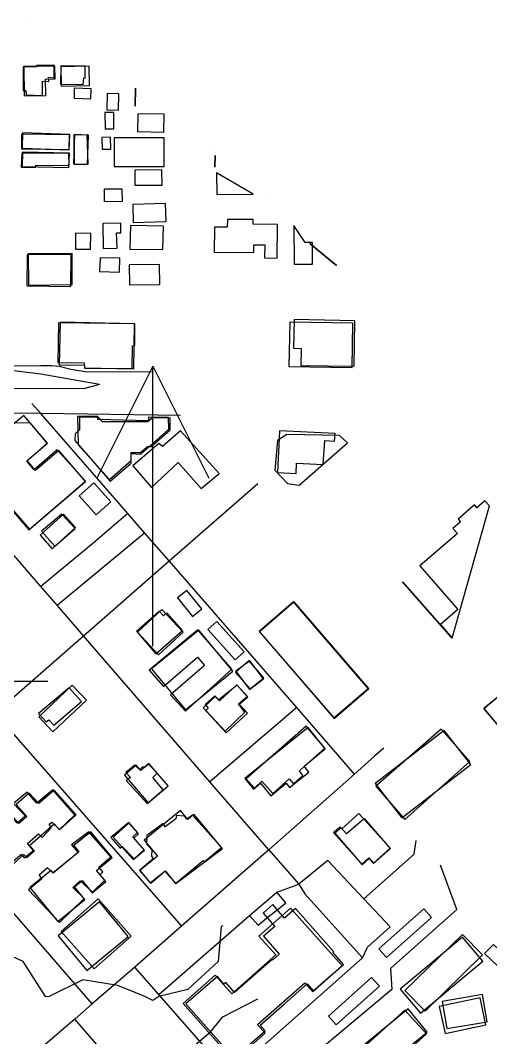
# Model space of a CAD drawing. Header units: metres. Extents: x 5999505 to 6749006, y 1851910 to 2460485.
# Drawn here: x 6332729 to 6333536, y 2153543 to 2155286 of the extents above; entities that cross this region are included whole.
import ezdxf

# ---------------------------------------------------------------- set-up
doc = ezdxf.new("R2010")
doc.units = ezdxf.units.M
for name, color, linetype in [('BUILDINGS', 9, 'Continuous'), ('CL_LOCAL', 4, 'Continuous'), ('CL_MAJOR', 2, 'Continuous'), ('CL_TRAIL', 6, 'Continuous'), ('CONTOUR_INDEX', 150, 'Continuous'), ('NORTH_ARROW', 7, 'Continuous')]:
    doc.layers.add(name, color=color, linetype=linetype)

msp = doc.modelspace()

# ---------------------------------------------------------------- linework, layer by layer
at = {"layer": 'BUILDINGS'}
for points in [[(6332746.1152, 2155285.5314), (6332746.1152, 2155285.5314)], [(6332734.5089, 2155205.8571), (6332734.5586, 2155165.1531), (6332739.1886, 2155165.2246), (6332739.2462, 2155157.9063), (6332767.6602, 2155157.0562), (6332767.36, 2155181.3788), (6332778.1943, 2155180.5625), (6332778.0203, 2155187.9911), (6332787.625, 2155187.294), (6332787.2995, 2155208.5222), (6332757.3503, 2155207.9285), (6332757.3331, 2155205.817), (6332734.5089, 2155205.8571)], [(6332736.2744, 2155156.3649), (6332773.1957, 2155156.7927), (6332772.8378, 2155184.8294), (6332788.9546, 2155185.0623), (6332788.5463, 2155206.9102), (6332735.5083, 2155206.2494), (6332736.2744, 2155156.3649)], [(6332798.4947, 2155176.429), (6332837.2819, 2155175.713), (6332838.2216, 2155186.7733), (6332840.9146, 2155186.4601), (6332840.8753, 2155206.8486), (6332798.7461, 2155207.3369), (6332798.4947, 2155176.429)], [(6332798.7947, 2155206.0986), (6332799.4012, 2155172.5988), (6332848.0476, 2155173.6595), (6332847.441, 2155207.1593), (6332798.7947, 2155206.0986)], [(6332821.5018, 2155152.0309), (6332850.5008, 2155151.0669), (6332850.933, 2155168.1749), (6332821.9339, 2155169.1389), (6332821.5018, 2155152.0309)], [(6332926.2849, 2155138.4363), (6332927.1224, 2155169.3758), (6332926.2849, 2155138.4363)], [(6332878.1179, 2155160.3083), (6332877.597, 2155132.2788), (6332897.8096, 2155131.7503), (6332898.6235, 2155159.7775), (6332878.1179, 2155160.3083)], [(6332874.6937, 2155099.5356), (6332889.6357, 2155099.4142), (6332889.5707, 2155127.4484), (6332874.6287, 2155127.5699), (6332874.6937, 2155099.5356)], [(6332930.3274, 2155095.0785), (6332975.4404, 2155093.9837), (6332976.2749, 2155124.5592), (6332931.1619, 2155125.654), (6332930.3274, 2155095.0785)], [(6332731.4631, 2155090.7978), (6332731.6399, 2155065.7116), (6332813.4069, 2155064.5732), (6332813.9906, 2155089.5075), (6332731.4631, 2155090.7978)], [(6332814.2569, 2155089.833), (6332733.4122, 2155092.6751), (6332732.6159, 2155066.8323), (6332813.4608, 2155063.9902), (6332814.2569, 2155089.833)], [(6332820.8799, 2155039.5369), (6332844.9013, 2155038.9774), (6332846.4788, 2155088.8428), (6332822.4604, 2155089.7663), (6332820.8799, 2155039.5369)], [(6332820.9899, 2155089.0865), (6332821.578, 2155038.9123), (6332845.753, 2155039.2254), (6332844.2839, 2155089.1519), (6332820.9899, 2155089.0865)], [(6332883.9537, 2155085.2614), (6332869.3017, 2155085.0165), (6332869.7219, 2155064.6249), (6332884.3739, 2155064.8698), (6332883.9537, 2155085.2614)], [(6332890.5767, 2155034.9653), (6332976.1359, 2155035.362), (6332975.9494, 2155084.5136), (6332890.3903, 2155084.1169), (6332890.5767, 2155034.9653)], [(6333062.5059, 2155063.422), (6333062.5059, 2155063.422)], [(6332731.1188, 2155034.0778), (6332756.1989, 2155033.9829), (6332756.3454, 2155037.5861), (6332812.9463, 2155036.7616), (6332812.8502, 2155057.369), (6332731.8139, 2155058.2831), (6332731.1188, 2155034.0778)], [(6332732.3582, 2155035.1599), (6332812.9191, 2155033.4123), (6332813.7034, 2155057.799), (6332733.1456, 2155059.9106), (6332732.3582, 2155035.1599)], [(6333063.308, 2155053.9496), (6333062.8553, 2155034.2932)], [(6332925.98, 2155028.8523), (6332926.0658, 2155003.3663), (6332972.3598, 2155003.3541), (6332972.2769, 2155029.2041), (6332925.98, 2155028.8523)], [(6333065.9953, 2155024.0736), (6333066.2795, 2154986.9357), (6333128.4004, 2154987.5233)], [(6332904.4503, 2154975.5083), (6332904.329, 2154996.6256), (6332872.9741, 2154996.1524), (6332873.0954, 2154975.0351), (6332904.4503, 2154975.5083)], [(6333151.8005, 2154982.6003), (6333151.8005, 2154982.6003)], [(6332922.2807, 2154970.2663), (6332923.2011, 2154939.3125), (6332979.4714, 2154941.0395), (6332978.548, 2154971.6293), (6332922.2807, 2154970.2663)], [(6333061.9652, 2154888.6706), (6333129.937, 2154888.1184), (6333130.0405, 2154900.8602), (6333148.4984, 2154900.7103), (6333148.3181, 2154878.5032), (6333169.9987, 2154878.3271), (6333170.4658, 2154935.8471), (6333128.5695, 2154936.1874), (6333128.6345, 2154944.1965), (6333084.3943, 2154944.5559), (6333084.2849, 2154931.086), (6333062.3112, 2154931.2645), (6333061.9652, 2154888.6706)], [(6332871.0326, 2154937.5522), (6332871.5652, 2154894.9511), (6332895.3027, 2154895.4863), (6332894.6339, 2154921.341), (6332901.9584, 2154921.2814), (6332901.5086, 2154938.0325), (6332871.0326, 2154937.5522)], [(6332974.7156, 2154932.7045), (6332918.176, 2154933.8922), (6332917.2645, 2154893.8514), (6332973.8071, 2154893.0277), (6332974.7156, 2154932.7045)], [(6333198.5803, 2154934.1626), (6333199.2142, 2154867.8958), (6333230.5663, 2154868.0054), (6333230.2788, 2154904.7792), (6333217.9736, 2154904.8791)], [(6332850.3847, 2154920.6086), (6332824.3123, 2154921.1847), (6332823.7943, 2154893.5192), (6332849.8697, 2154893.3072), (6332850.3847, 2154920.6086)], [(6333225.8723, 2154903.3587), (6333271.2761, 2154865.8545)], [(6332740.5707, 2154830.92), (6332816.0688, 2154829.869), (6332816.8044, 2154884.2922), (6332741.3295, 2154884.5784), (6332740.5707, 2154830.92)], [(6332818.6121, 2154832.7609), (6332818.1655, 2154885.9194), (6332743.1531, 2154885.4374), (6332743.5967, 2154831.9148), (6332818.6121, 2154832.7609)], [(6332865.3829, 2154855.3172), (6332899.363, 2154854.3128), (6332899.8483, 2154877.9737), (6332866.1583, 2154878.6117), (6332865.3829, 2154855.3172)], [(6332968.3233, 2154867.223), (6332916.1636, 2154866.5548), (6332916.7643, 2154832.3269), (6332968.9242, 2154832.9951), (6332968.3233, 2154867.223)], [(6332793.5908, 2154699.6039), (6332839.0868, 2154698.6877), (6332839.5724, 2154689.946), (6332921.0777, 2154688.9192), (6332921.6009, 2154728.053), (6332925.6177, 2154728.3844), (6332925.9196, 2154765.5175), (6332794.6689, 2154767.313), (6332793.5908, 2154699.6039)], [(6332925.3052, 2154765.6318), (6332797.8722, 2154768.4884), (6332796.1051, 2154695.3237), (6332839.4638, 2154694.607), (6332839.4283, 2154690.2384), (6332923.7989, 2154688.4602), (6332925.3052, 2154765.6318)], [(6333190.0541, 2154692.4134), (6333298.3639, 2154690.7332), (6333299.5679, 2154766.8878), (6333191.2587, 2154768.6045), (6333190.0541, 2154692.4134)], [(6333210.4055, 2154694.5054), (6333301.8107, 2154693.0353), (6333303.0289, 2154770.9374), (6333199.0287, 2154772.8739), (6333198.0466, 2154724.0958), (6333210.935, 2154723.6271), (6333210.4055, 2154694.5054)], [(6332744.2894, 2154412.8593), (6332841.0672, 2154495.4452), (6332795.4977, 2154548.6066), (6332755.6662, 2154514.7076), (6332741.4462, 2154531.5707), (6332775.9684, 2154561.144), (6332735.3325, 2154608.4402), (6332699.0435, 2154577.7891), (6332675.8239, 2154604.9196), (6332620.0644, 2154558.0437), (6332744.2894, 2154412.8593)], [(6332618.6297, 2154558.1646), (6332744.9423, 2154413.8734), (6332841.2489, 2154496.1718), (6332792.5471, 2154549.6864), (6332753.0971, 2154515.8571), (6332740.5858, 2154530.2671), (6332775.5887, 2154561.2927), (6332746.8884, 2154595.4579), (6332696.645, 2154596.3036), (6332688.3848, 2154589.417), (6332673.9224, 2154605.2992), (6332651.1647, 2154584.7685), (6332647.6465, 2154588.1102), (6332624.0169, 2154568.4605), (6332626.6561, 2154565.1259), (6332618.6297, 2154558.1646)], [(6332883.5591, 2154496.1919), (6332919.555, 2154526.8456), (6332919.4129, 2154545.4145), (6332935.2342, 2154545.2859), (6332947.3324, 2154555.7457), (6332953.7781, 2154555.6933), (6332986.5303, 2154583.825), (6332986.4059, 2154604.5782), (6332955.3436, 2154604.1025), (6332947.9687, 2154597.9732), (6332870.3187, 2154597.5123), (6332863.0621, 2154605.945), (6332830.8308, 2154605.843), (6332830.9462, 2154583.9976), (6332823.2723, 2154577.1426), (6332823.1805, 2154565.857), (6332883.5591, 2154496.1919)], [(6332827.5287, 2154606.9257), (6332828.9197, 2154558.2012), (6332882.4387, 2154498.9315), (6332919.6805, 2154531.4683), (6332919.3413, 2154543.8132), (6332936.1495, 2154542.5479), (6332984.0799, 2154585.1555), (6332983.3657, 2154605.4403), (6332949.0589, 2154605.9376), (6332949.0051, 2154599.3119), (6332862.2356, 2154601.5828), (6332862.2803, 2154607.08), (6332827.5287, 2154606.9257)], [(6332922.4801, 2154522.6349), (6332954.4935, 2154485.0935), (6332999.9974, 2154528.3762), (6333039.4835, 2154483.7474), (6333070.2224, 2154509.3106), (6333004.2139, 2154582.1157), (6332973.2045, 2154555.7175), (6332967.0619, 2154560.6096), (6332922.4801, 2154522.6349)], [(6333165.5831, 2154514.9802), (6333187.3729, 2154492.1214), (6333207.7157, 2154489.5169), (6333290.5491, 2154561.805), (6333276.4122, 2154574.5167), (6333186.4429, 2154576.0481), (6333170.4806, 2154566.02), (6333165.5831, 2154514.9802)], [(6333268.9357, 2154577.5264), (6333174.0409, 2154582.3017), (6333170.5317, 2154510.9716), (6333202.1623, 2154509.2584), (6333203.1832, 2154526.7257), (6333248.8742, 2154524.5344), (6333251.2591, 2154565.6555), (6333268.2463, 2154564.7894), (6333268.9357, 2154577.5264)], [(6332884.7369, 2154460.8671), (6332855.6988, 2154493.1417), (6332830.3184, 2154470.7755), (6332859.6495, 2154438.4984), (6332884.7369, 2154460.8671)], [(6333533.6877, 2154453.7778), (6333525.8479, 2154462.5791), (6333511.9801, 2154450.6771), (6333507.9167, 2154455.443), (6333479.8851, 2154431.2774), (6333484.2416, 2154426.5091), (6333470.9656, 2154415.3304), (6333478.8054, 2154406.529), (6333414.4794, 2154350.9833), (6333479.5064, 2154276.1847), (6333449.705, 2154250.5771), (6333470.0252, 2154227.1115)], [(6332824.3105, 2154416.5773), (6332803.4019, 2154439.684), (6332763.2596, 2154403.6031), (6332784.1681, 2154380.4963), (6332824.3105, 2154416.5773)], [(6332765.6316, 2154410.6468), (6332788.4534, 2154385.0124), (6332823.5351, 2154414.9088), (6332800.7068, 2154439.7423), (6332765.6316, 2154410.6468)], [(6333384.7209, 2154323.4458), (6333468.3933, 2154228.217), (6333384.7209, 2154323.4458)], [(6333040.5918, 2154277.563), (6333015.0632, 2154309.0809), (6332999.1353, 2154296.1036), (6333024.6639, 2154264.5858), (6333040.5918, 2154277.563)], [(6333138.9025, 2154238.6822), (6333267.0932, 2154090.6281), (6333326.0472, 2154141.2293), (6333197.8857, 2154289.2829), (6333138.9025, 2154238.6822)], [(6333198.9121, 2154289.3838), (6333139.3085, 2154238.1692), (6333267.3199, 2154089.6797), (6333327.2165, 2154140.8922), (6333198.9121, 2154289.3838)], [(6332928.5568, 2154239.2991), (6332961.9647, 2154200.2536), (6333007.2371, 2154240.2252), (6332980.8807, 2154270.8396), (6332974.979, 2154265.7177), (6332967.4533, 2154273.4972), (6332928.5568, 2154239.2991)], [(6332966.1107, 2154198.436), (6333008.6236, 2154237.7746), (6332972.3107, 2154276.2975), (6332930.0937, 2154237.3206), (6332966.1107, 2154198.436)], [(6333112.9516, 2154203.7962), (6333066.1973, 2154255.5105), (6333051.1455, 2154242.162), (6333097.6038, 2154190.086), (6333112.9516, 2154203.7962)], [(6332950.165, 2154172.4614), (6332974.9582, 2154144.1898), (6333033.2985, 2154194.941), (6333045.3718, 2154180.6804), (6332986.8569, 2154130.0762), (6333012.5918, 2154102.3066), (6333092.1416, 2154174.1475), (6333033.8215, 2154241.2834), (6332950.165, 2154172.4614)], [(6332954.4918, 2154174.8656), (6333012.8147, 2154104.4893), (6333093.6382, 2154170.8223), (6333035.6082, 2154241.1961), (6332954.4918, 2154174.8656)], [(6333098.4533, 2154168.4167), (6333123.5411, 2154140.3248), (6333146.7822, 2154159.0315), (6333121.2386, 2154188.729), (6333098.4533, 2154168.4167)], [(6333122.3899, 2154139.2784), (6333146.2699, 2154157.2881), (6333123.082, 2154188.4228), (6333099.205, 2154170.7771), (6333122.3899, 2154139.2784)], [(6332760.8337, 2154098.2007), (6332773.6409, 2154084.116), (6332778.4415, 2154087.1352), (6332786.8092, 2154078.4022), (6332834.6035, 2154118.5714), (6332813.1697, 2154141.9736), (6332760.8337, 2154098.2007)], [(6332761.0234, 2154092.7016), (6332785.1343, 2154067.0203), (6332843.0016, 2154120.7967), (6332818.5977, 2154146.4804), (6332761.0234, 2154092.7016)], [(6333082.2329, 2154065.3334), (6333118.8388, 2154098.8949), (6333104.8965, 2154113.9352), (6333119.3594, 2154126.9245), (6333100.7707, 2154147.0995), (6333070.954, 2154119.6721), (6333063.6913, 2154127.3767), (6333042.7293, 2154107.8869), (6333082.2329, 2154065.3334)], [(6333046.2351, 2154113.8293), (6333051.7202, 2154107.3406), (6333047.4118, 2154103.5892), (6333080.8482, 2154068.0024), (6333114.3409, 2154100.679), (6333103.5532, 2154114.4923), (6333118.5113, 2154127.1134), (6333100.9441, 2154146.8069), (6333069.7397, 2154121.6844), (6333063.1426, 2154128.3641), (6333046.2351, 2154113.8293)], [(6333524.0988, 2154105.9096), (6333576.2824, 2154044.2856), (6333583.0717, 2154050.4562), (6333604.9004, 2154025.0854), (6333608.6441, 2154027.8584), (6333629.5483, 2154004.097), (6333637.9585, 2154011.4195), (6333661.4, 2153982.5769), (6333679.1561, 2153996.996), (6333680.9691, 2154018.2433), (6333658.631, 2154042.2347), (6333656.4463, 2154040.2136), (6333638.2479, 2154057.9823), (6333648.5772, 2154067.1097), (6333617.6244, 2154101.9112), (6333590.8625, 2154078.9729), (6333548.1736, 2154126.2846), (6333524.0988, 2154105.9096)], [(6333524.1331, 2154106.5282), (6333576.3668, 2154043.848), (6333586.3934, 2154051.7764), (6333628.1799, 2154001.5595), (6333638.7984, 2154010.2113), (6333661.7205, 2153982.3559), (6333692.1022, 2154007.2308), (6333659.8928, 2154046.0837), (6333654.8795, 2154042.1195), (6333640.3716, 2154059.7126), (6333648.9273, 2154066.9248), (6333632.3862, 2154086.7188), (6333638.8762, 2154092.1274), (6333611.8907, 2154124.7487), (6333575.9039, 2154095.1863), (6333549.2055, 2154127.0772), (6333524.1331, 2154106.5282)], [(6333252.2449, 2154037.3753), (6333222.6553, 2154074.023), (6333114.1192, 2153986.7983), (6333129.2069, 2153968.4721), (6333141.3023, 2153978.5679), (6333158.7104, 2153957.3102), (6333184.9611, 2153978.5775), (6333190.7647, 2153971.6129), (6333223.7956, 2153997.9222), (6333215.9646, 2154007.8158), (6333252.2449, 2154037.3753)], [(6333116.7505, 2153986.0852), (6333130.686, 2153970.2076), (6333143.7628, 2153982.0795), (6333162.6104, 2153961.2834), (6333190.3283, 2153986.4343), (6333198.0223, 2153977.7069), (6333213.8164, 2153992.2508), (6333207.874, 2154000.1631), (6333216.138, 2154007.5231), (6333251.6991, 2154038.7269), (6333219.2459, 2154076.3443), (6333116.7505, 2153986.0852)], [(6333383.7288, 2153919.4404), (6333501.9655, 2154010.5923), (6333456.1453, 2154069.2158), (6333337.9086, 2153978.0641), (6333383.7288, 2153919.4404)], [(6333339.0179, 2153973.9411), (6333388.7165, 2153916.633), (6333499.8423, 2154016.1434), (6333450.7433, 2154071.5169), (6333339.0179, 2153973.9411)], [(6332928.2441, 2154009.7891), (6332907.8856, 2153992.479), (6332948.8157, 2153945.1807), (6332982.7494, 2153974.3949), (6332949.6561, 2154012.5276), (6332936.0809, 2154000.6235), (6332928.2441, 2154009.7891)], [(6332910.5625, 2153997.3723), (6332918.1368, 2153988.3545), (6332911.2127, 2153983.6414), (6332946.7245, 2153943.8506), (6332974.1391, 2153967.6931), (6332956.8457, 2153988.6223), (6332964.2016, 2153995.9897), (6332949.0006, 2154011.1859), (6332942.0381, 2154005.3445), (6332939.1792, 2154006.8968), (6332934.3599, 2154001.5841), (6332925.7803, 2154009.4815), (6332910.5625, 2153997.3723)], [(6332660.5732, 2153893.8969), (6332710.2664, 2153839.6823), (6332731.2703, 2153857.0598), (6332736.347, 2153850.7928), (6332752.2152, 2153863.5884), (6332741.648, 2153875.6888), (6332760.5642, 2153892.1731), (6332767.018, 2153885.8949), (6332782.4747, 2153902.1526), (6332778.8047, 2153908.4445), (6332783.2605, 2153912.3038), (6332796.8382, 2153899.2688), (6332823.0333, 2153924.4681), (6332785.3212, 2153967.5172), (6332757.5316, 2153944.4061), (6332741.4248, 2153963.5054), (6332717.8237, 2153943.8189), (6332737.6053, 2153922.6145), (6332723.8213, 2153910.2753), (6332704.7408, 2153931.2192), (6332660.5732, 2153893.8969)], [(6332665.045, 2153892.5134), (6332713.5305, 2153837.5077), (6332735.369, 2153856.626), (6332740.5954, 2153850.7583), (6332753.8779, 2153862.6647), (6332745.4551, 2153871.835), (6332787.6581, 2153908.9914), (6332796.6609, 2153899.0882), (6332825.2884, 2153924.3406), (6332787.5429, 2153966.8802), (6332760.9841, 2153943.7955), (6332744.7217, 2153961.7674), (6332722.5874, 2153942.2875), (6332740.88, 2153921.7505), (6332726.7157, 2153909.4872), (6332708.426, 2153930.3882), (6332665.045, 2153892.5134)], [(6332995.7481, 2153807.1791), (6333042.9465, 2153846.1156), (6333044.6867, 2153843.9171), (6333074.4801, 2153868.4321), (6333027.1838, 2153925.6119), (6333016.5621, 2153916.5964), (6333003.7947, 2153931.9913), (6332941.8491, 2153881.1602), (6332964.4835, 2153854.0347), (6332934.1011, 2153829.1606), (6332952.095, 2153807.898), (6332977.7571, 2153828.8057), (6332995.7481, 2153807.1791)], [(6332884.5441, 2153885.7765), (6332900.8629, 2153867.5129), (6332904.3436, 2153870.3608), (6332924.6842, 2153849.4068), (6332942.4448, 2153864.3351), (6332922.4976, 2153886.815), (6332930.4135, 2153894.5783), (6332915.2249, 2153911.3036), (6332884.5441, 2153885.7765)], [(6332933.8969, 2153829.2714), (6332953.2951, 2153807.7426), (6332977.2261, 2153828.3731), (6332996.0091, 2153806.8493), (6333075.843, 2153866.6734), (6333024.3589, 2153924.1422), (6333014.7207, 2153917.1575), (6333010.1642, 2153922.5464), (6332996.955, 2153923.2362), (6332996.324, 2153917.7074), (6332977.8433, 2153904.3141), (6332974.2259, 2153909.8774), (6332946.0729, 2153888.9171), (6332945.961, 2153875.156), (6332954.6934, 2153864.4176), (6332954.4306, 2153853.716), (6332957.4437, 2153849.5046), (6332933.8969, 2153829.2714)], [(6333266.0847, 2153894.1818), (6333314.8735, 2153840.3032), (6333326.7093, 2153850.911), (6333334.9281, 2153841.8517), (6333363.4998, 2153867.5055), (6333309.6578, 2153926.9589), (6333280.4661, 2153900.7276), (6333277.3008, 2153904.2484), (6333266.0847, 2153894.1818)], [(6333334.747, 2153841.1978), (6333364.2589, 2153867.1717), (6333319.2586, 2153918.5073), (6333288.5717, 2153892.1789), (6333279.2787, 2153902.4484), (6333268.3612, 2153893.0711), (6333315.3917, 2153839.1704), (6333327.4901, 2153849.6304), (6333334.747, 2153841.1978)], [(6332743.5487, 2153795.9774), (6332796.4519, 2153740.0986), (6332839.0397, 2153781.3295), (6332819.6785, 2153800.2004), (6332832.0781, 2153811.6407), (6332853.0472, 2153792.3199), (6332874.3411, 2153812.9354), (6332866.0328, 2153821.7771), (6332870.969, 2153827.0525), (6332864.0597, 2153834.9727), (6332884.6258, 2153852.5723), (6332847.1479, 2153895.6194), (6332817.4887, 2153873.2151), (6332828.5467, 2153860.2005), (6332785.539, 2153824.9803), (6332776.1191, 2153834.0495), (6332761.628, 2153821.2428), (6332766.4429, 2153815.1964), (6332743.5487, 2153795.9774)], [(6332887.1068, 2153851.3871), (6332850.5478, 2153895.7373), (6332821.0532, 2153871.9483), (6332830.0471, 2153860.9529), (6332785.8021, 2153824.9053), (6332782.3217, 2153829.3025), (6332746.0436, 2153800.1076), (6332793.6238, 2153741.8327), (6332840.2277, 2153779.6815), (6332822.5298, 2153801.3058), (6332835.5103, 2153812.1225), (6332852.6282, 2153791.231), (6332875.9315, 2153810.3375), (6332860.2638, 2153829.3968), (6332887.1068, 2153851.3871)], [(6332942.0059, 2153864.4115), (6332924.2961, 2153884.5796), (6332932.2661, 2153891.7963), (6332915.7165, 2153910.4986), (6332888.5629, 2153886.3264), (6332923.1183, 2153847.8176), (6332942.0059, 2153864.4115)], [(6332794.1564, 2153717.2534), (6332843.3388, 2153657.8005), (6332914.6357, 2153716.2737), (6332865.4533, 2153775.7264), (6332794.1564, 2153717.2534)], [(6332799.3445, 2153724.6747), (6332855.9633, 2153660.8653), (6332919.7089, 2153716.7785), (6332863.0901, 2153780.5878), (6332799.3445, 2153724.6747)], [(6333008.3754, 2153601.4473), (6333095.7177, 2153503.3842), (6333149.3138, 2153550.7154), (6333136.2762, 2153565.3479), (6333217.0242, 2153636.6697), (6333230.7588, 2153621.2671), (6333281.0489, 2153665.6764), (6333192.6609, 2153764.8761), (6333138.4159, 2153716.9675), (6333167.3073, 2153684.5123), (6333091.9012, 2153617.9166), (6333063.3289, 2153649.9688), (6333008.3754, 2153601.4473)], [(6333283.5317, 2153668.314), (6333264.9484, 2153689.2171), (6333266.1322, 2153690.6638), (6333201.3885, 2153764.3683), (6333182.5009, 2153747.7743), (6333162.4706, 2153770.8736), (6333145.6487, 2153756.0832), (6333165.682, 2153733.3479), (6333146.5014, 2153716.7562), (6333173.5016, 2153685.9547), (6333161.699, 2153675.8564), (6333161.1189, 2153676.5893), (6333096.7847, 2153620.3162), (6333081.688, 2153637.5503), (6333078.4414, 2153634.6641), (6333067.4111, 2153647.4963), (6333013.4084, 2153600.6054), (6333095.285, 2153507.8294), (6333148.9947, 2153554.7228), (6333140.5747, 2153564.2572), (6333181.5967, 2153600.3315), (6333181.5967, 2153600.3315), (6333221.1419, 2153634.9615), (6333231.5922, 2153622.8622), (6333283.5317, 2153668.314)], [(6333344.1102, 2153695.128), (6333357.1768, 2153680.459), (6333434.4995, 2153748.6418), (6333421.1399, 2153763.3131), (6333344.1102, 2153695.128)], [(6333521.8871, 2153684.9483), (6333487.3012, 2153719.8158), (6333388.6525, 2153623.408), (6333423.2355, 2153588.1764), (6333521.8871, 2153684.9483)], [(6333380.8209, 2153626.0201), (6333415.6768, 2153584.7061), (6333522.2662, 2153673.8773), (6333487.4102, 2153715.1911), (6333380.8209, 2153626.0201)], [(6333525.4207, 2153687.1041), (6333571.3598, 2153643.0427), (6333586.7224, 2153658.5734), (6333540.7834, 2153702.6347), (6333525.4207, 2153687.1041)], [(6333345.0553, 2153631.0432), (6333331.6956, 2153645.7146), (6333257.9061, 2153579.6879), (6333270.9727, 2153565.0188), (6333345.0553, 2153631.0432)], [(6333530.0402, 2153570.1987), (6333521.9211, 2153616.8661), (6333452.6738, 2153605.0491), (6333460.4998, 2153558.3841), (6333530.0402, 2153570.1987)], [(6333447.6522, 2153596.4613), (6333457.5602, 2153549.9978), (6333527.7405, 2153564.8291), (6333517.8323, 2153611.2925), (6333447.6522, 2153596.4613)], [(6333283.6524, 2153495.4505), (6333321.0598, 2153454.407), (6333426.0549, 2153549.2339), (6333388.6767, 2153590.2771), (6333283.6524, 2153495.4505)], [(6333426.755, 2153552.4685), (6333394.2584, 2153592.0522), (6333288.9557, 2153506.2569), (6333321.4523, 2153466.6732), (6333426.755, 2153552.4685)]]:
    msp.add_lwpolyline(points, close=True, dxfattribs=at)
at = {"layer": 'CL_LOCAL'}
for points in [[(6333302.5869, 2153994.4064), (6333203.4182, 2154108.1837), (6332984.4722, 2154359.4261), (6332942.1754, 2154407.937), (6332913.581, 2154440.7541), (6332764.4555, 2154611.844), (6332749.4474, 2154629.0776)], [(6333155.4104, 2153864.8621), (6333054.5925, 2153981.2019), (6332837.8646, 2154231.3351), (6332792.5228, 2154283.7301), (6332764.7137, 2154315.8129), (6332639.922, 2154459.8368), (6332607.0623, 2154497.7496), (6332582.6211, 2154525.9823)], [(6332377.7247, 2154450.7587), (6332391.8917, 2154434.5875), (6332453.2334, 2154364.5495), (6332486.2996, 2154326.8169), (6332548.7743, 2154255.532), (6332685.9756, 2154098.919), (6333006.0212, 2153733.6254)], [(6332913.581, 2154440.7541), (6332853.5961, 2154389.5068), (6332764.7137, 2154315.8129)], [(6332792.5228, 2154283.7301), (6332942.1754, 2154407.937)], [(6332852.8965, 2153600.8179), (6332727.8649, 2153744.6249), (6332534.6158, 2153966.8998), (6332399.1372, 2154122.735), (6332360.4127, 2154167.2856), (6332338.3505, 2154192.623), (6332242.7883, 2154302.5515), (6332229.8415, 2154317.4385)], [(6333203.4182, 2154108.1837), (6333054.5925, 2153981.2019)], [(6333318.1088, 2153780.4232), (6333404.9073, 2153857.2668), (6333407.9987, 2153880.7609)], [(6333155.4104, 2153864.8621), (6333207.1743, 2153805.7166), (6333217.3259, 2153789.3237), (6333316.0874, 2153679.3725), (6333088.8008, 2153477.9188), (6332985.8496, 2153385.9891), (6332877.0674, 2153294.1436), (6332857.7002, 2153290.6967)], [(6333316.0874, 2153679.3725), (6333324.4428, 2153697.9817), (6333363.6935, 2153732.4688), (6333318.1088, 2153780.4232), (6333256.9043, 2153846.1256), (6333207.1743, 2153805.7166)], [(6333477.9168, 2153762.1973), (6333449.7317, 2153838.4082)], [(6332967.0097, 2153616.8561), (6333122.38, 2153752.0489), (6333169.0876, 2153791.8998), (6333207.1743, 2153805.7166)], [(6333171.3161, 2153763.229), (6333184.4996, 2153773.7893), (6333169.0876, 2153791.8998)], [(6333477.9168, 2153762.1973), (6333363.9376, 2153661.4359), (6333366.1954, 2153625.5198), (6333159.7992, 2153452.7307), (6332819.6946, 2153168.0579), (6332813.9707, 2153163.2259)], [(6333154.86, 2153750.1832), (6333171.3161, 2153763.229)], [(6333122.38, 2153752.0489), (6333137.0153, 2153735.7287), (6333154.86, 2153750.1832)], [(6333088.8008, 2153477.9188), (6332967.0097, 2153616.8561), (6332925.813, 2153663.8653)], [(6332985.8496, 2153385.9891), (6332948.2866, 2153429.4736), (6332897.1391, 2153488.7602), (6332822.8268, 2153574.8127)]]:
    msp.add_lwpolyline(points, dxfattribs=at)
at = {"layer": 'CL_MAJOR'}
for points in [[(6332865.4494, 2154661.7018), (6332764.769, 2154679.1953), (6332722.6485, 2154684.453), (6332695.5842, 2154685.5834), (6332674.8261, 2154687.5363), (6332663.1287, 2154690.3256), (6332652.3431, 2154697.1488), (6332649.8533, 2154700.8462), (6332644.7584, 2154708.4604), (6332641.2573, 2154721.0859), (6332639.1512, 2154739.5252), (6332647.367, 2154784.1667)], [(6332865.4494, 2154661.7018), (6332837.875, 2154654.1713), (6332613.9063, 2154654.6101), (6332575.6981, 2154654.557), (6332514.411, 2154648.5027)], [(6332054.6729, 2153547.9395), (6332080.3483, 2153570.3754), (6332113.4603, 2153599.2677), (6332235.8149, 2153706.0358), (6332381.7186, 2153833.3649), (6332439.5012, 2153883.7917), (6332534.6158, 2153966.8998), (6332685.9756, 2154098.919), (6332837.8646, 2154231.3351), (6332984.4722, 2154359.4261), (6333136.8905, 2154492.4221)], [(6333352.5549, 2154038.9277), (6333337.3551, 2154025.3983), (6333302.5869, 2153994.4064), (6333155.4104, 2153864.8621), (6333006.0212, 2153733.6254), (6332925.813, 2153663.8653), (6332852.8965, 2153600.8179), (6332822.8268, 2153574.8127), (6332699.8994, 2153469.4666), (6332655.0483, 2153431.0576)]]:
    msp.add_lwpolyline(points, dxfattribs=at)
at = {"layer": 'CL_TRAIL'}
for points in [[(6332954.316, 2154683.1515), (6332840.807, 2154683.237), (6332816.347, 2154687.5499), (6332795.9065, 2154692.522), (6332782.8205, 2154693.9027), (6332764.9168, 2154693.7571), (6332685.0975, 2154693.1322), (6332675.4056, 2154693.9393), (6332667.1476, 2154698.1205), (6332661.7988, 2154703.3339), (6332658.3431, 2154707.1484), (6332654.6172, 2154713.7685), (6332652.5984, 2154721.3213), (6332652.1646, 2154729.2252), (6332653.9593, 2154737.3295), (6332656.4059, 2154742.7343), (6332681.8327, 2154799.6142), (6332690.3256, 2154827.9065), (6332694.5707, 2154849.0976), (6332706.9385, 2154896.2902), (6332710.5676, 2154924.5857), (6332716.0795, 2154964.6255), (6332716.7227, 2154982.4599)], [(6333003.9031, 2154608.7685), (6332764.4555, 2154611.844), (6332694.0831, 2154612.7443), (6332589.5572, 2154607.7698), (6332535.096, 2154562.0122), (6332519.6892, 2154548.2664)]]:
    msp.add_lwpolyline(points, dxfattribs=at)
at = {"layer": 'CONTOUR_INDEX', "elevation": 300}
for points in [[(6333076.8765, 2153734.3703), (6333073.9496, 2153733.3947), (6333068.5259, 2153673.3947), (6333016.8765, 2153625.2216), (6332966.6724, 2153613.3947), (6332956.8765, 2153606.4382), (6332943.1622, 2153613.3947), (6332896.8765, 2153632.2319), (6332836.8765, 2153641.8157), (6332779.0193, 2153613.3947), (6332776.8765, 2153612.7564), (6332772.8765, 2153613.3947), (6332734.5814, 2153673.3947), (6332716.8765, 2153681.3359), (6332680.8765, 2153673.3947), (6332656.8765, 2153664.2807), (6332616.6765, 2153613.3947), (6332640.8765, 2153553.3947), (6332596.8765, 2153502.6254)], [(6333196.8765, 2153456.6705), (6333162.2611, 2153433.3947), (6333136.8765, 2153424.0108), (6333076.8765, 2153384.7061), (6333016.8765, 2153406.4788), (6332993.8365, 2153433.3947), (6332991.2276, 2153493.3947), (6333016.8765, 2153519.6447), (6333055.7954, 2153553.3947), (6333076.8765, 2153578.556), (6333136.8765, 2153609.5547)]]:
    msp.add_lwpolyline(points, dxfattribs=at)
at = {"layer": 'IMG_ALIGN_FAR'}
msp.add_line((6332296.8765, 2154153.3947, 275.3327), (6332776.8765, 2154153.3947, 275.3327), dxfattribs=at)
at = {"layer": 'NORTH_ARROW'}
for p, q in [((6332956.8765, 2154693.3947), (6332860.8765, 2154501.3947)), ((6332956.8765, 2154213.3947), (6332956.8765, 2154693.3947)), ((6332956.8765, 2154693.3947), (6333052.8765, 2154501.3947))]:
    msp.add_line(p, q, dxfattribs=at)

doc.saveas('drawing.dxf')
